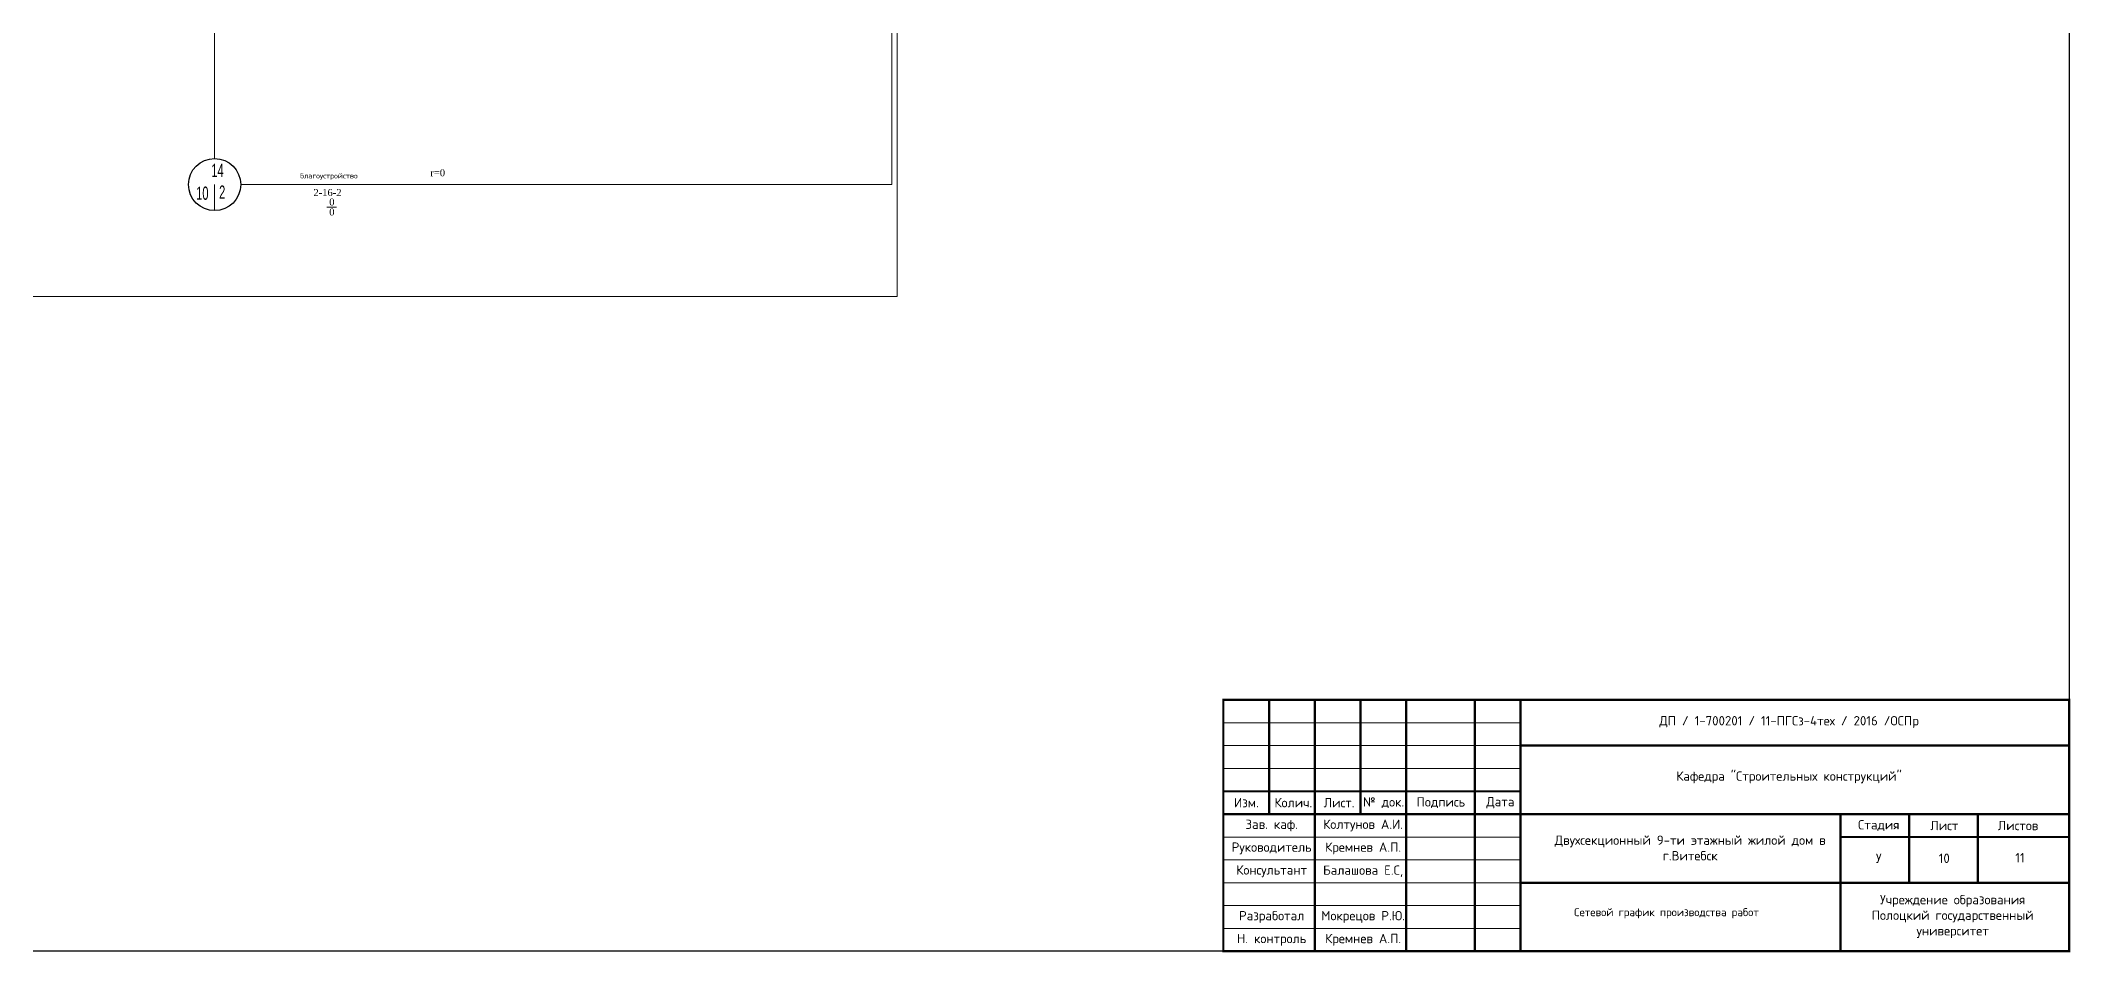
# Model space of a CAD drawing. Header units: millimetres. Extents: x 545956 to 559840, y 1708517 to 1711661.
# Drawn here: x 548659 to 549635, y 1708545 to 1708984 of the extents above; entities that cross this region are included whole.
import ezdxf

# ---------------------------------------------------------------- set-up
doc = ezdxf.new("R2010")
doc.units = ezdxf.units.MM
doc.header["$LTSCALE"] = 5
doc.layers.get('0').update_dxf_attribs({"lineweight": 30})
for name, color, linetype, lineweight in [('0.1 mm ISO', 7, 'Continuous', 9), ('0.5 mm ISO', 7, 'Continuous', 50), ('Тонкая', 250, 'Continuous', 5)]:
    doc.layers.add(name, color=color, linetype=linetype, lineweight=lineweight)
doc.styles.add('5-0.6', font='arial.ttf', dxfattribs={"height": 5})
doc.styles.get("Standard").update_dxf_attribs({"font": 'isocpeur.ttf'})
doc.styles.add('Римский -1.', font='times.ttf')

msp = doc.modelspace()

# ---------------------------------------------------------------- linework, layer by layer
at = {"ltscale": 0.1}
for p, q in [((549634.88, 1709772.91), (549634.88, 1708545.28)), ((549634.88, 1708545.28), (547919.56, 1708545.28))]:
    msp.add_line(p, q, dxfattribs=at)
at = {"color": 0, "lineweight": -2}
msp.add_circle((548742.55, 1708914.33), 12.55, dxfattribs=at)
msp.add_circle((548742.55, 1708914.33), 12.55, dxfattribs=at)
msp.add_circle((548742.55, 1708914.33), 12.55, dxfattribs=at)
at = {"layer": '0.1 mm ISO'}
for p, q in [((549370.88, 1708655.28), (549227.88, 1708655.28)), ((549370.88, 1708644.28), (549227.88, 1708644.28)), ((549370.88, 1708633.28), (549227.88, 1708633.28)), ((549370.88, 1708600.28), (549227.88, 1708600.28)), ((549370.88, 1708589.28), (549227.88, 1708589.28)), ((549370.88, 1708578.28), (549227.88, 1708578.28)), ((549370.88, 1708567.28), (549227.88, 1708567.28)), ((549370.88, 1708556.28), (549227.88, 1708556.28))]:
    msp.add_line(p, q, dxfattribs=at)
at = {"layer": '0.5 mm ISO', "const_width": 1.1}
for points in [[(549227.88, 1708666.28), (549227.88, 1708545.28), (549634.88, 1708545.28), (549634.88, 1708666.28), (549227.88, 1708666.28)], [(549249.88, 1708666.28), (549249.88, 1708611.28)], [(549271.88, 1708666.28), (549271.88, 1708545.28)], [(549293.88, 1708666.28), (549293.88, 1708611.28)], [(549315.88, 1708666.28), (549315.88, 1708545.28)], [(549348.88, 1708666.28), (549348.88, 1708545.28)], [(549370.88, 1708666.28), (549370.88, 1708545.28)], [(549370.88, 1708644.28), (549634.88, 1708644.28)], [(549227.88, 1708622.28), (549370.88, 1708622.28)], [(549227.88, 1708611.28), (549370.88, 1708611.28)], [(549370.88, 1708611.28), (549634.88, 1708611.28)], [(549524.88, 1708611.28), (549524.88, 1708545.28)], [(549557.88, 1708611.28), (549557.88, 1708578.28)], [(549590.88, 1708611.28), (549590.88, 1708578.28)], [(549524.88, 1708600.28), (549634.88, 1708600.28)], [(549370.88, 1708578.28), (549634.88, 1708578.28)]]:
    msp.add_lwpolyline(points, dxfattribs=at)
at = {"layer": 'Тонкая', "linetype": 'ByBlock', "ltscale": 0.2}
for p, q in [((549068.32, 1709101.49), (549068.32, 1708914.33)), ((549070.88, 1709102.62), (549070.88, 1708860.52)), ((548742.55, 1708998.29), (548742.55, 1708926.88)), ((548742.55, 1708914.33), (548742.55, 1708901.78)), ((548755.1, 1708914.33), (549068.32, 1708914.33)), ((548755.1, 1708914.33), (549068.32, 1708914.33)), ((549070.88, 1708860.52), (548020.1, 1708860.52))]:
    msp.add_line(p, q, dxfattribs=at)
at = {"layer": 'Тонкая', "ltscale": 0.2}
msp.add_line((548796.51, 1708903.47), (548801.17, 1708903.47), dxfattribs=at)

# ---------------------------------------------------------------- texts
at = {"color": 0, "lineweight": -2, "style": '5-0.6', "width": 0.6}
for s, height, p in [('14', 6.366, (548740.98, 1708917.99)), ('10', 6.366, (548733.69, 1708907)), ('2', 6.37, (548744.71, 1708907.52))]:
    msp.add_text(s, height=height, dxfattribs=at).set_placement(p)
at = {"layer": '0.1 mm ISO', "char_height": 3.85, "attachment_point": 5}
for s, insert, width in [('{\\H1.1667x;ДП / 1-700201 / 11-ПГСз-4тех / 2016 /ОСПр}', (549500.05, 1708655.64), 127.1907), ('{\\H1.1667x;Кафедра "Строительных конструкций"}', (549500.05, 1708629), 127.1907), ('{\\H1.1667x;Изм.}', (549238.99, 1708616.81), 22.9965), ('{\\H1.1667x;Колич.}', (549261.56, 1708616.81), 22.9965), ('{\\H1.1667x;Лист.}', (549283.57, 1708616.81), 22.9965), ('\\pi-7.7,l15.4,t15.4;{\\H1.1667x;№^Iдок.}', (549301.14, 1708616.81), 30.1995), ('{\\H1.1667x;Подпись}', (549332.54, 1708616.81), 22.9965), ('{\\H1.1667x;Дата}', (549361.16, 1708616.81), 22.9965), ('{\\H1.1667x;Зав. каф.}', (549251.12, 1708605.81), 42.3818), ('{\\H1.1667x;Колтунов А.И.}', (549295.12, 1708605.81), 42.3818), ('{\\H1.1667x;Двухсекционный 9-ти этажный жилой дом в г.Витебск}', (549452.51, 1708595.02), 141.8156), ('{\\H1.1667x;Стадия}', (549543.22, 1708605.81), 22.9965), ('{\\H1.1667x;Лист}', (549574.75, 1708605.81), 22.9965), ('{\\H1.1667x;Листов}', (549610.23, 1708605.81), 26.5803), ('{\\H1.1667x;Руководитель}', (549251.12, 1708594.81), 42.3818), ('{\\H1.1667x;Кремнев А.П.}', (549295.12, 1708594.81), 42.3818), ('{\\H1.1667x;У}', (549543.22, 1708590.04), 11.2535), ('{\\H1.1667x;10}', (549574.75, 1708590.04), 6.85), ('{\\H1.1667x;11}', (549611.16, 1708590.31), 6.85), ('{\\H1.1667x;Консультант}', (549251.12, 1708583.81), 42.3818), ('{\\H1.1667x;Балашова Е.С,}', (549295.12, 1708583.81), 60.52), ('{\\H1.1667x;Учреждение образования Полоцкий государственный университет}', (549578.79, 1708562.02), 92.0906), ('{\\H1.1667x;Разработал}', (549251.12, 1708561.81), 42.3818), ('{\\H1.1667x;Мокрецов Р.Ю.}', (549295.12, 1708561.81), 42.3818), ('{\\C7;Сетевой график производства работ}', (549441.1, 1708563.57), 114.9113), ('{\\H1.1667x;Н. контроль}', (549251.12, 1708550.81), 42.3818), ('{\\H1.1667x;Кремнев А.П.}', (549295.12, 1708550.81), 42.3818)]:
    msp.add_mtext(s, dxfattribs=dict(at, insert=insert, width=width))
at = {"layer": 'Тонкая', "lineweight": 30, "style": 'Римский -1.'}
msp.add_text('r=0', height=3.36, dxfattribs=at).set_placement((548846.34, 1708918.33))
at = {"layer": 'Тонкая', "lineweight": -2, "style": 'Римский -1.'}
for s, p in [('2-16-2', (548790.1, 1708908.83)), ('0', (548797.71, 1708904.27)), ('0', (548797.71, 1708899.48))]:
    msp.add_text(s, height=3.36, dxfattribs=at).set_placement(p)
at = {"layer": 'Тонкая', "linetype": 'ByBlock', "ltscale": 0.2, "insert": (548783.7, 1708919.8), "char_height": 2.5, "attachment_point": 1}
msp.add_mtext_dynamic_manual_height_columns('{\\C0;благоустройство}', width=68.7095, gutter_width=12.5, heights=[0], dxfattribs=at)

doc.saveas('drawing.dxf')
